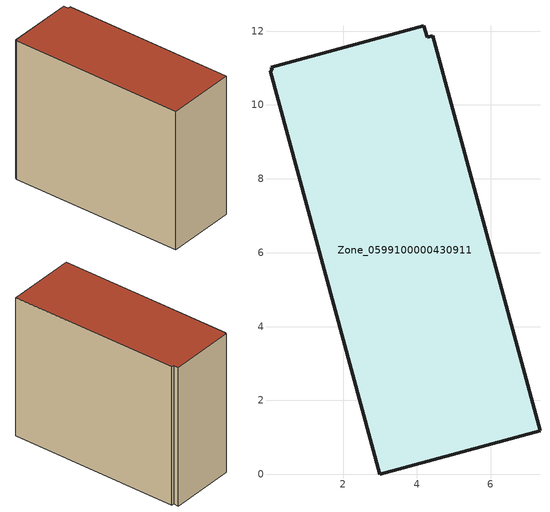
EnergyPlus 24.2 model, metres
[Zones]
Zone_0599100000430911
 floor ground (C_G): 4.19,12.15 4.28,11.84 4.43,11.87 7.33,1.18 2.99,0 0.02,10.92 0.08,10.94 0.05,11.02 z0
 wall outside (C_F): 7.33,1.18 4.43,11.87 4.28,11.84 4.19,12.15 0.05,11.02 0.08,10.94 0.02,10.92 2.99,0 7.33,1.18 z0:9.26
 roof outside (C_R): 4.28,11.84 4.19,12.15 0.05,11.02 0.08,10.94 0.02,10.92 2.99,0 7.33,1.18 4.43,11.87 z9.26
[BUILDING]
Pand.0599100000430911: North Axis=0; Terrain=City; Loads Convergence Tolerance Value=0.04; Temperature Convergence Tolerance Value=0.4; Solar Distribution=FullExterior; Maximum Number of Warmup Days=25; Minimum Number of Warmup Days=1
[Site:Location]
Rotterdam.The.Hague.AP_ZH_NLD Design_Conditions: Latitude=51.96; Longitude=4.45; Time Zone=1; Elevation=-4.5
[SITE:GROUNDTEMPERATURE:BUILDINGSURFACE]
18, 18, 18, 18, 18, 18, 18, 18, 18, 18, 18, 18
[MATERIAL] Thermal Absorptance=0.9; Solar Absorptance=0.7; Visible Absorptance=0.7
Name | Roughness | Thickness | Conductivity | Density | Specific Heat
G.TI.2006-2014 | MediumSmooth | 0.15 | 0.06 | 540 | 1210
F.TI.2006-2014 | Rough | 0.3 | 0.12 | 1920 | 840
R.TI.2006-2014 | MediumRough | 0.2 | 0.08 | 1500 | 1000
[CONSTRUCTION]
C_G: G.TI.2006-2014
C_F: F.TI.2006-2014
C_R: R.TI.2006-2014
[ZONE]
Zone_0599100000430911: Type=1; Multiplier=1; Ceiling Height=Autocalculate; Volume=Autocalculate; Floor Area=autocalculate; Part of Total Floor Area=Yes
[ZONEINFILTRATION:DESIGNFLOWRATE]
Infil_Zone_0599100000430911: Zone or ZoneList or Space or SpaceList=Zone_0599100000430911; Schedule=AlwaysOn; Design Flow Rate Calculation Method=Flow/Area; Flow Rate per Floor Area=0.0015; Constant Term Coefficient=1; Temperature Term Coefficient=0; Velocity Term Coefficient=0; Velocity Squared Term Coefficient=0
[HVACTEMPLATE:ZONE:IDEALLOADSAIRSYSTEM]
Zone_0599100000430911: Maximum Heating Supply Air Temperature=50; Minimum Cooling Supply Air Temperature=13; Maximum Heating Supply Air Humidity Ratio=0.0156; Minimum Cooling Supply Air Humidity Ratio=0.0077; Heating Limit=NoLimit; Cooling Limit=NoLimit; Dehumidification Control Type=ConstantSensibleHeatRatio; Cooling Sensible Heat Ratio=0.7; Dehumidification Setpoint=60; Humidification Control Type=None; Humidification Setpoint=30; Outdoor Air Method=None; Outdoor Air Flow Rate per Person=0.00944; Outdoor Air Flow Rate per Zone Floor Area=0; Outdoor Air Flow Rate per Zone=0; Demand Controlled Ventilation Type=None; Outdoor Air Economizer Type=NoEconomizer; Heat Recovery Type=None; Sensible Heat Recovery Effectiveness=0.7; Latent Heat Recovery Effectiveness=0.65
[ZONECONTROL:THERMOSTAT]
ThermostatControl_Zone_0599100000430911: Zone or ZoneList=Zone_0599100000430911; Control Type Schedule=DualSetpointControlType; Control 1=Thermostat_Zone_0599100000430911; Temperature Difference Between Cutout And Setpoint=0
[THERMOSTATSETPOINT:DUALSETPOINT]
Thermostat_Zone_0599100000430911: Heating Setpoint Temperature Schedule=HeatingSetpoint_Zone_0599100000430911; Cooling Setpoint Temperature Schedule=CoolingSetpoint_Zone_0599100000430911
[SCHEDULE:COMPACT]
HeatingSetpoint_Zone_0599100000430911: Through: 12/31, For: AllDays, Until: 24:00, 21
CoolingSetpoint_Zone_0599100000430911: Through: 12/31, For: AllDays, Until: 24:00, 24
DualSetpointControlType: Through: 12/31, For: AllDays, Until: 24:00, 4
AlwaysOn: Through: 12/31, For: AllDays, Until: 24:00, 1
